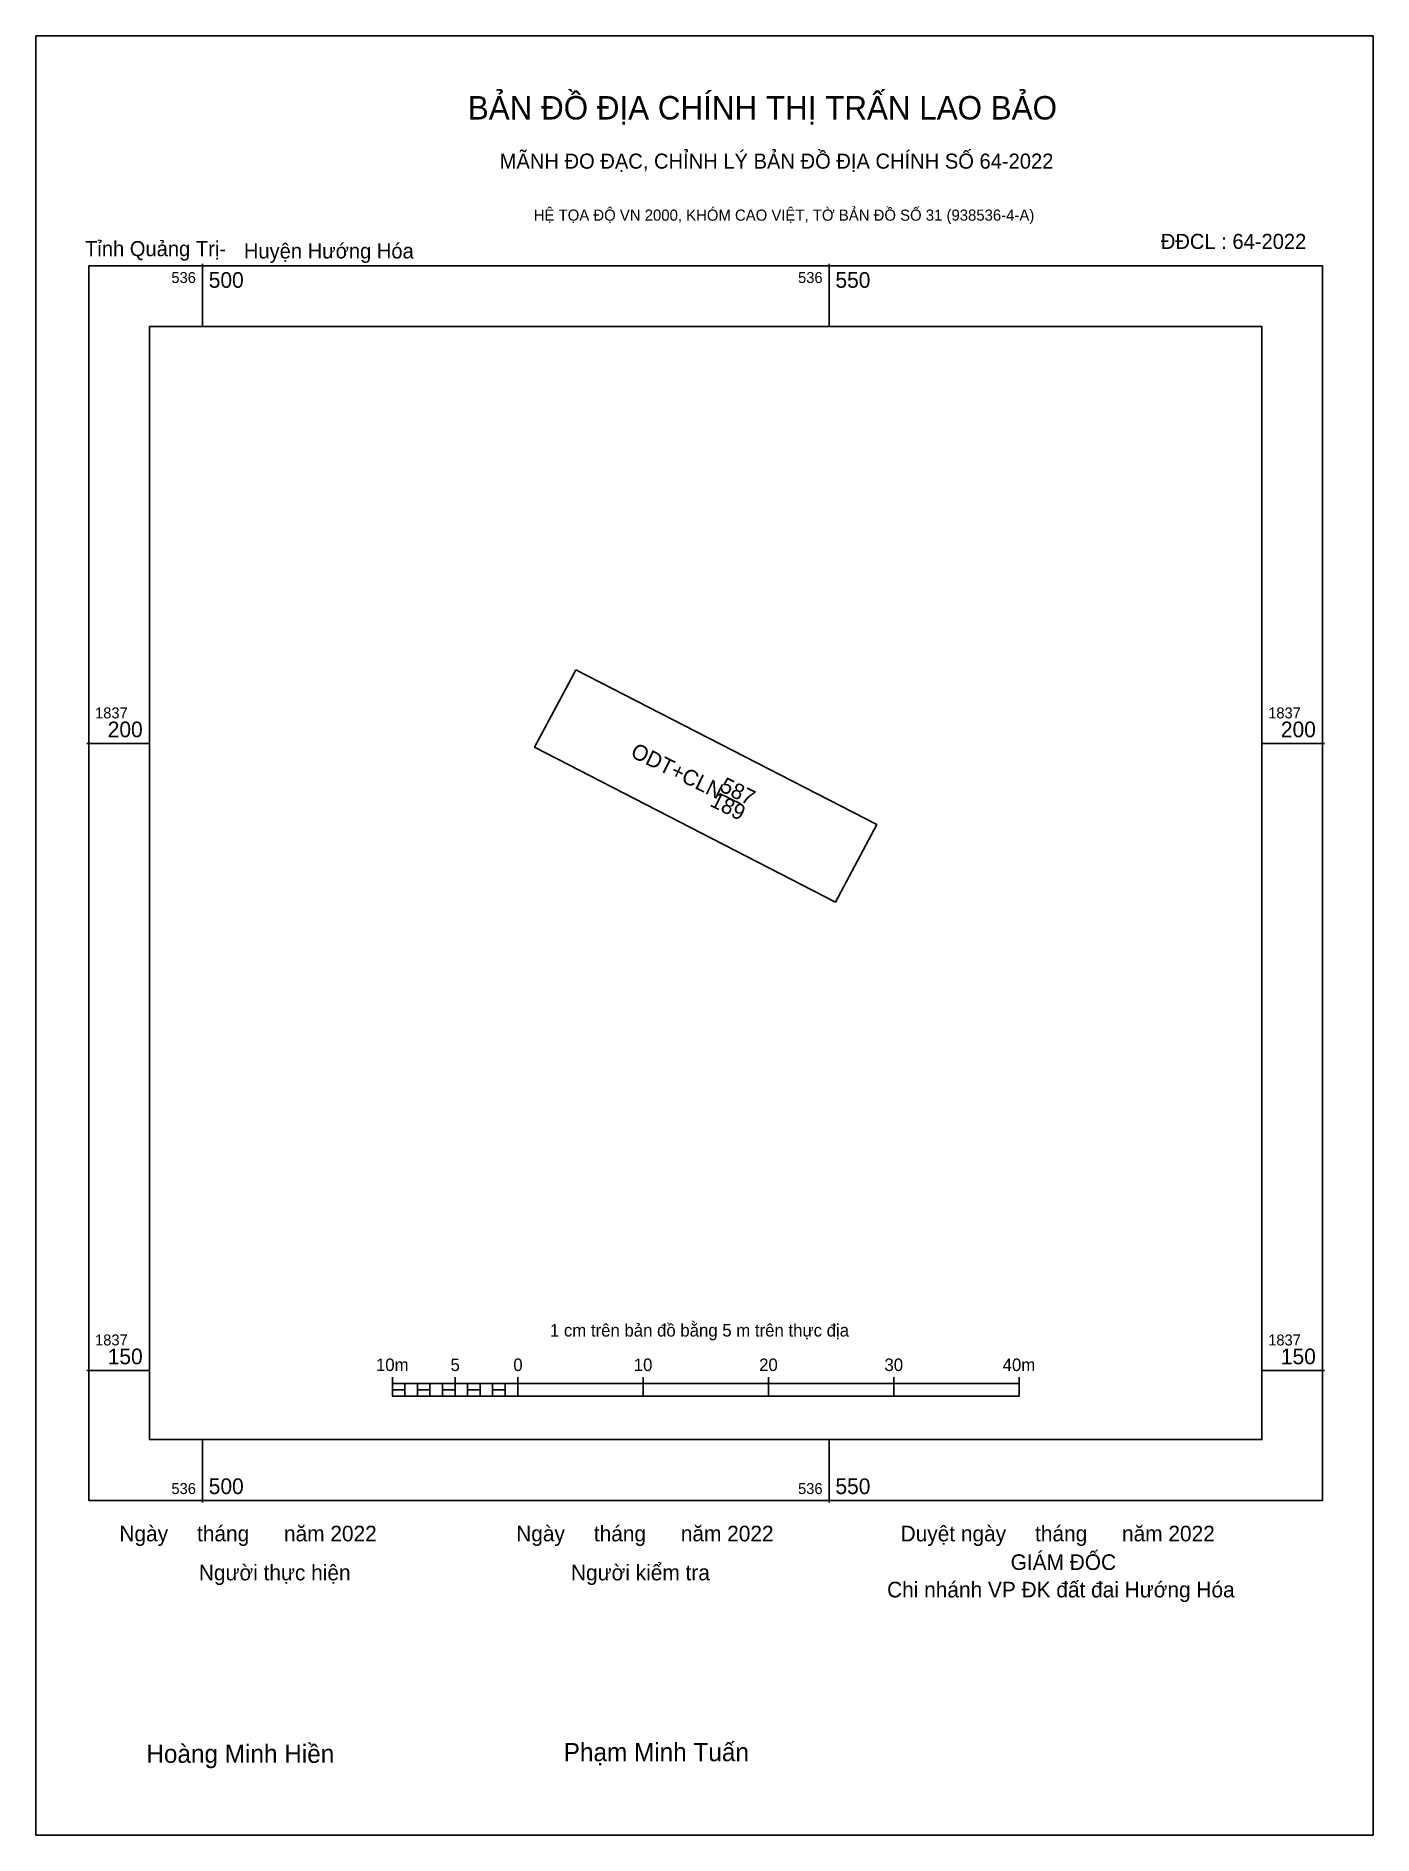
# Model space of a CAD drawing. Extents: x 536076 to 536593, y 1836666 to 1837256.
# Drawn here: x 536486.7 to 536593.4, y 1837113 to 1837256.4 of the extents above.
import ezdxf

# ---------------------------------------------------------------- set-up
doc = ezdxf.new("R2010")
doc.units = 0
for name, color, linetype in [('Level 10', 7, 'Continuous'), ('Level 13', 7, 'Continuous'), ('Level 15', 7, 'Continuous'), ('Level 27', 7, 'Continuous'), ('Level 62', 7, 'Continuous'), ('Level 63', 7, 'Continuous'), ('Level 9', 7, 'Continuous')]:
    doc.layers.add(name, color=color, linetype=linetype)

msp = doc.modelspace()

# ---------------------------------------------------------------- linework, layer by layer
at = {"layer": 'Level 10'}
msp.add_lwpolyline([(536529.79, 1837205.88), (536553.8, 1837193.54), (536550.51, 1837187.36), (536526.5, 1837199.7), (536529.42, 1837205.17)], close=True, dxfattribs=at)
at = {"layer": 'Level 13'}
msp.add_line((536541.26, 1837196.02), (536542.95, 1837195.19), dxfattribs=at)
at = {"layer": 'Level 15'}
msp.add_lwpolyline([(536486.71, 1837256.42), (536593.39, 1837256.42), (536593.39, 1837112.96), (536486.71, 1837112.96)], close=True, dxfattribs=at)
at = {"layer": 'Level 27'}
for p, q in [((536529.79, 1837205.88), (536529.79, 1837205.88)), ((536526.5, 1837199.7), (536526.5, 1837199.7)), ((536553.8, 1837193.54), (536553.8, 1837193.54)), ((536550.51, 1837187.36), (536550.51, 1837187.36))]:
    msp.add_line(p, q, dxfattribs=at)
at = {"layer": 'Level 62'}
msp.add_lwpolyline([(536495.77, 1837233.25), (536584.53, 1837233.25), (536584.53, 1837144.49), (536495.77, 1837144.49)], close=True, dxfattribs=at)
at = {"layer": 'Level 63'}
for p, q in [((536500, 1837238.25), (536500, 1837233.25)), ((536550, 1837238.25), (536550, 1837233.25)), ((536490.77, 1837200), (536495.77, 1837200)), ((536584.53, 1837200), (536589.53, 1837200)), ((536490.77, 1837150), (536495.77, 1837150)), ((536515.15, 1837149.46), (536515.15, 1837147.96)), ((536520.15, 1837149.46), (536520.15, 1837147.96)), ((536525.15, 1837149.46), (536525.15, 1837147.96)), ((536535.15, 1837149.46), (536535.15, 1837147.96)), ((536545.15, 1837149.46), (536545.15, 1837147.96)), ((536555.15, 1837149.46), (536555.15, 1837147.96)), ((536565.15, 1837149.46), (536565.15, 1837147.96)), ((536584.53, 1837150), (536589.53, 1837150)), ((536515.15, 1837148.96), (536565.15, 1837148.96)), ((536515.15, 1837147.96), (536565.15, 1837147.96)), ((536516.15, 1837148.96), (536516.15, 1837147.96)), ((536517.15, 1837148.96), (536517.15, 1837147.96)), ((536518.15, 1837148.96), (536518.15, 1837147.96)), ((536519.15, 1837148.96), (536519.15, 1837147.96)), ((536520.15, 1837148.96), (536520.15, 1837147.96)), ((536521.15, 1837148.96), (536521.15, 1837147.96)), ((536522.15, 1837148.96), (536522.15, 1837147.96)), ((536523.15, 1837148.96), (536523.15, 1837147.96)), ((536524.15, 1837148.96), (536524.15, 1837147.96)), ((536525.15, 1837148.96), (536525.15, 1837147.96)), ((536500, 1837144.49), (536500, 1837139.49)), ((536550, 1837144.49), (536550, 1837139.49))]:
    msp.add_line(p, q, dxfattribs=at)
for points in [[(536490.93, 1837238.09), (536589.37, 1837238.09), (536589.37, 1837139.65), (536490.93, 1837139.65)], [(536515.15, 1837148.46), (536516.15, 1837148.46), (536516.15, 1837147.96), (536515.15, 1837147.96)], [(536515.15, 1837148.46), (536516.15, 1837148.46), (536516.15, 1837147.96), (536515.15, 1837147.96)], [(536517.15, 1837148.46), (536518.15, 1837148.46), (536518.15, 1837147.96), (536517.15, 1837147.96)], [(536519.15, 1837148.46), (536520.15, 1837148.46), (536520.15, 1837147.96), (536519.15, 1837147.96)], [(536521.15, 1837148.46), (536522.15, 1837148.46), (536522.15, 1837147.96), (536521.15, 1837147.96)], [(536523.15, 1837148.46), (536524.15, 1837148.46), (536524.15, 1837147.96), (536523.15, 1837147.96)]]:
    msp.add_lwpolyline(points, close=True, dxfattribs=at)

# ---------------------------------------------------------------- texts
at = {"layer": 'Level 13'}
for s, p in [('ODT+CLN', (536534.07, 1837198.98)), ('587', (536541.19, 1837196.24)), ('189', (536540.41, 1837195.05))]:
    msp.add_text(s, height=1.25, rotation=333.8802, dxfattribs=at).set_placement(p)
at = {"layer": 'Level 63'}
for s, height, p in [('BẢN ĐỒ ĐỊA CHÍNH THỊ TRẤN LAO BẢO', 1.8718, (536521.17, 1837249.76)), ('MÃNH ĐO ĐẠC, CHỈNH LÝ BẢN ĐỒ ĐỊA CHÍNH SỐ 64-2022', 1.2011, (536523.71, 1837245.84)), ('HỆ TỌA ĐỘ VN 2000, KHÓM CAO VIỆT, TỜ BẢN ĐỒ SỐ 31 (938536-4-A)', 0.8891, (536526.43, 1837241.69)), ('536', 0.875, (536497.52, 1837236.72)), ('500', 1.25, (536500.5, 1837236.34)), ('536', 0.875, (536547.52, 1837236.72)), ('550', 1.25, (536550.5, 1837236.34)), ('1837', 0.875, (536491.43, 1837202)), ('1837', 0.875, (536585.03, 1837202)), ('200', 1.25, (536492.44, 1837200.5)), ('200', 1.25, (536586.04, 1837200.5)), ('1 cm trên bản đồ bằng 5 m trên thực địa', 1, (536527.72, 1837152.71)), ('1837', 0.875, (536491.43, 1837152)), ('1837', 0.875, (536585.03, 1837152)), ('150', 1.25, (536492.44, 1837150.5)), ('10m', 1, (536513.84, 1837149.96)), ('5', 1, (536519.79, 1837149.96)), ('0', 1, (536524.8, 1837149.96)), ('10', 1, (536534.41, 1837149.96)), ('20', 1, (536544.41, 1837149.96)), ('30', 1, (536554.41, 1837149.96)), ('40m', 1, (536563.84, 1837149.96)), ('150', 1.25, (536586.04, 1837150.5)), ('536', 0.875, (536497.52, 1837140.15)), ('500', 1.25, (536500.5, 1837140.15)), ('536', 0.875, (536547.52, 1837140.15)), ('550', 1.25, (536550.5, 1837140.15)), ('Ngày     tháng      năm 2022', 1.2442, (536493.37, 1837136.38)), ('Ngày     tháng      năm 2022', 1.2442, (536525.03, 1837136.38)), ('Duyệt ngày     tháng      năm 2022', 1.2442, (536555.7, 1837136.38)), ('GIÁM ĐỐC', 1.244, (536564.48, 1837134.1)), ('Người thực hiện', 1.2442, (536499.71, 1837133.27)), ('Người kiểm tra', 1.2442, (536529.4, 1837133.27)), ('Chi nhánh VP ĐK đất đai Hướng Hóa', 1.2442, (536554.62, 1837131.91)), ('Hoàng Minh Hiền', 1.4512, (536495.52, 1837118.72)), ('Phạm Minh Tuấn', 1.4512, (536528.82, 1837118.85))]:
    msp.add_text(s, height=height, dxfattribs=at).set_placement(p)
at = {"layer": 'Level 9'}
for s, p in [('Tỉnh Quảng Trị-', (536490.63, 1837238.86)), ('Huyện Hướng Hóa', (536503.3, 1837238.68)), ('ĐĐCL : 64-2022', (536576.46, 1837239.44))]:
    msp.add_text(s, height=1.2011, dxfattribs=at).set_placement(p)

doc.saveas('drawing.dxf')
